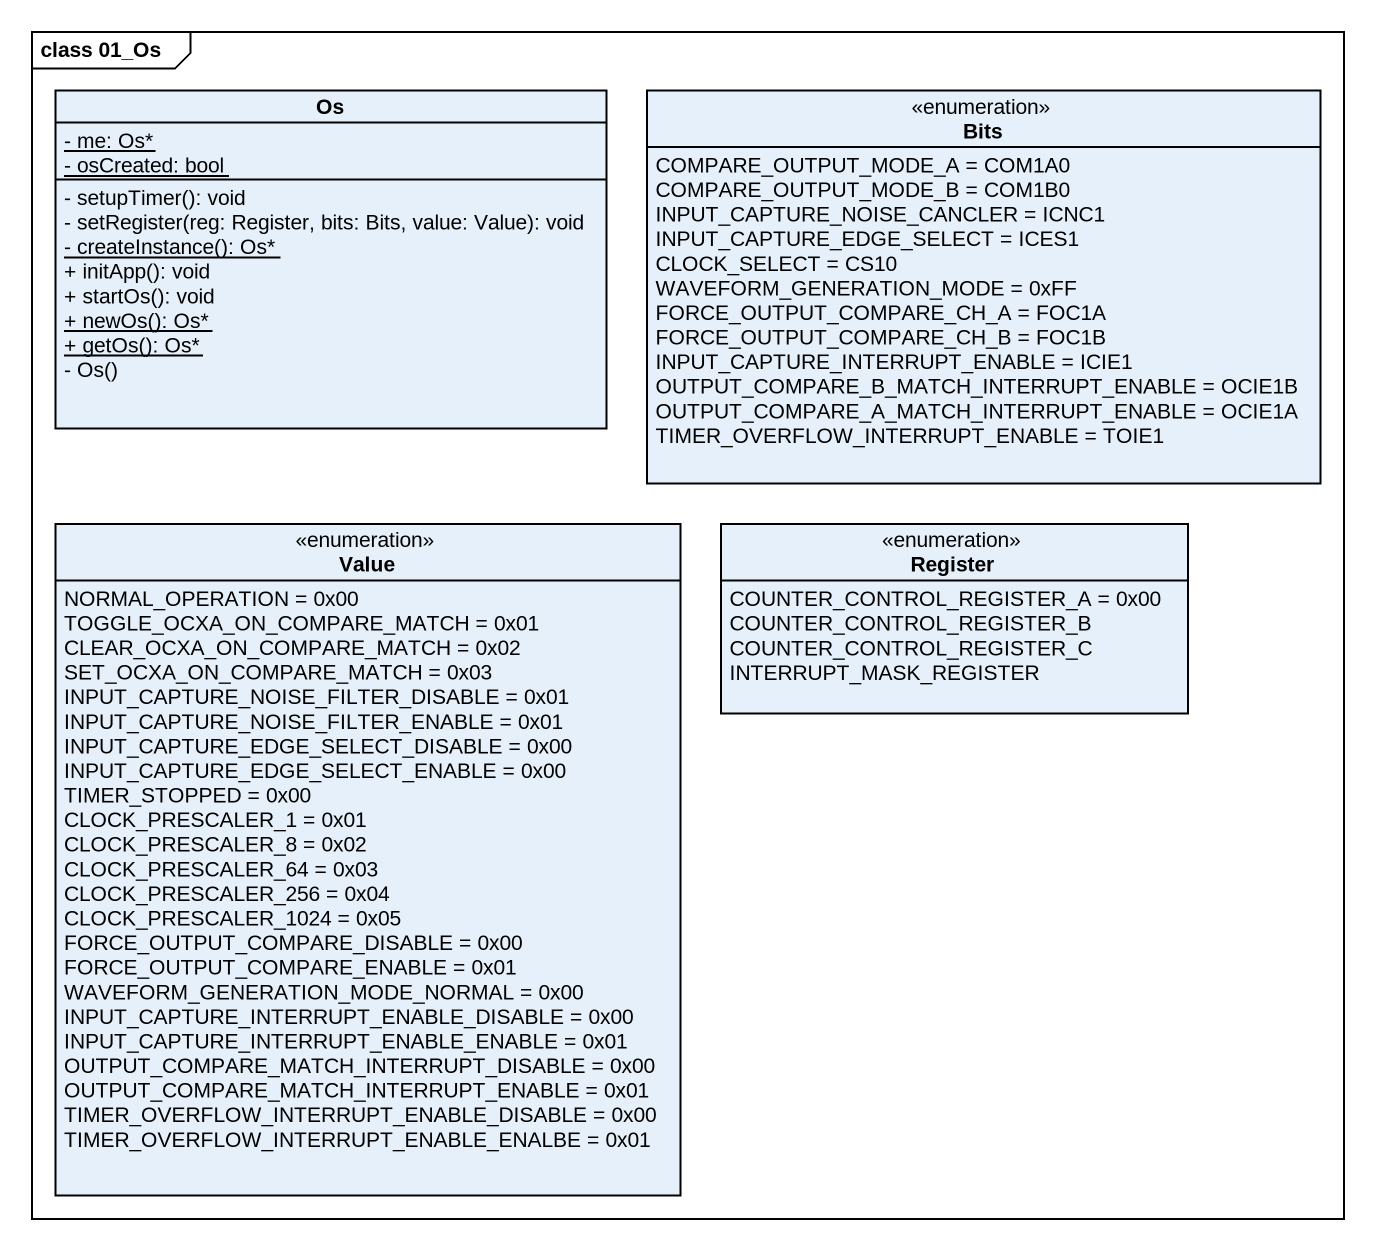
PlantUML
@startuml
mainframe class 01_Os
hide circle
hide empty members
skinparam classAttributeIconSize 0
class Os {
  {static} - me: Os*
  {static} - osCreated: bool
  - setupTimer(): void
  - setRegister(reg: Register, bits: Bits, value: Value): void
  {static} - createInstance(): Os*
  + initApp(): void
  + startOs(): void
  {static} + newOs(): Os*
  {static} + getOs(): Os*
  - Os()
}
enum Bits {
  COMPARE_OUTPUT_MODE_A = COM1A0
  COMPARE_OUTPUT_MODE_B = COM1B0
  INPUT_CAPTURE_NOISE_CANCLER = ICNC1
  INPUT_CAPTURE_EDGE_SELECT = ICES1
  CLOCK_SELECT = CS10
  WAVEFORM_GENERATION_MODE = 0xFF
  FORCE_OUTPUT_COMPARE_CH_A = FOC1A
  FORCE_OUTPUT_COMPARE_CH_B = FOC1B
  INPUT_CAPTURE_INTERRUPT_ENABLE = ICIE1
  OUTPUT_COMPARE_B_MATCH_INTERRUPT_ENABLE = OCIE1B
  OUTPUT_COMPARE_A_MATCH_INTERRUPT_ENABLE = OCIE1A
  TIMER_OVERFLOW_INTERRUPT_ENABLE = TOIE1
}
enum Value {
  NORMAL_OPERATION = 0x00
  TOGGLE_OCXA_ON_COMPARE_MATCH = 0x01
  CLEAR_OCXA_ON_COMPARE_MATCH = 0x02
  SET_OCXA_ON_COMPARE_MATCH = 0x03
  INPUT_CAPTURE_NOISE_FILTER_DISABLE = 0x01
  INPUT_CAPTURE_NOISE_FILTER_ENABLE = 0x01
  INPUT_CAPTURE_EDGE_SELECT_DISABLE = 0x00
  INPUT_CAPTURE_EDGE_SELECT_ENABLE = 0x00
  TIMER_STOPPED = 0x00
  CLOCK_PRESCALER_1 = 0x01
  CLOCK_PRESCALER_8 = 0x02
  CLOCK_PRESCALER_64 = 0x03
  CLOCK_PRESCALER_256 = 0x04
  CLOCK_PRESCALER_1024 = 0x05
  FORCE_OUTPUT_COMPARE_DISABLE = 0x00
  FORCE_OUTPUT_COMPARE_ENABLE = 0x01
  WAVEFORM_GENERATION_MODE_NORMAL = 0x00
  INPUT_CAPTURE_INTERRUPT_ENABLE_DISABLE = 0x00
  INPUT_CAPTURE_INTERRUPT_ENABLE_ENABLE = 0x01
  OUTPUT_COMPARE_MATCH_INTERRUPT_DISABLE = 0x00
  OUTPUT_COMPARE_MATCH_INTERRUPT_ENABLE = 0x01
  TIMER_OVERFLOW_INTERRUPT_ENABLE_DISABLE = 0x00
  TIMER_OVERFLOW_INTERRUPT_ENABLE_ENALBE = 0x01
}
enum Register {
  COUNTER_CONTROL_REGISTER_A = 0x00
  COUNTER_CONTROL_REGISTER_B
  COUNTER_CONTROL_REGISTER_C
  INTERRUPT_MASK_REGISTER
}
@enduml
